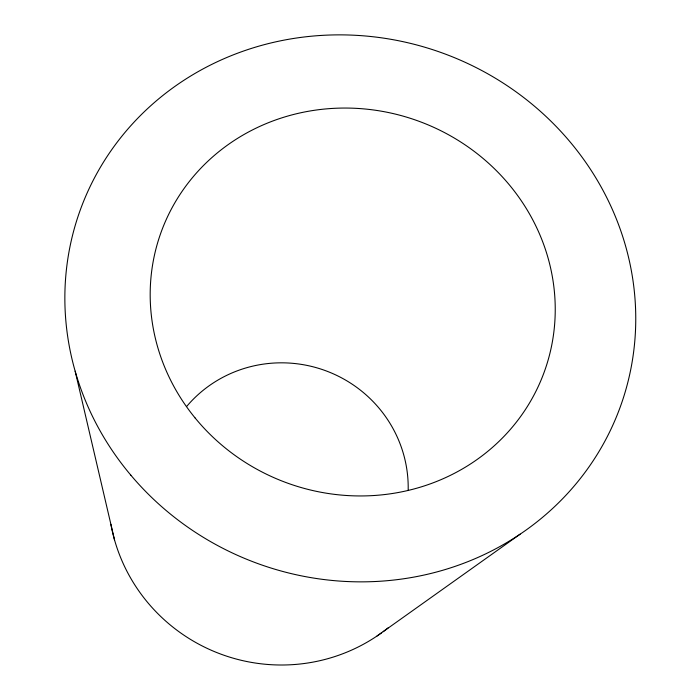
<?xml version="1.0" encoding="UTF-8"?>
<svg xmlns="http://www.w3.org/2000/svg" width="700" height="700" viewBox="0 0 700 700"><rect width="100%" height="100%" fill="white"/><g stroke="black" fill="none" stroke-linecap="round" stroke-linejoin="round"><path stroke-width="1.05" d="M377.037 635.994L520.126 534.17M75.163 371.192L114.529 539.928M186.585 406.551A125.274 122.614 20.7 0 1 326.428 371.009A125.274 122.614 20.7 0 1 408.179 489.912M388.22 627.778A171.518 168.192 20.7 0 1 383.145 631.689M381.412 632.949A171.518 168.192 20.7 0 1 110.889 524.317M130.865 475.213A287.394 271.451 20.7 0 0 618.126 412.606A287.394 271.451 20.7 0 0 301.928 37.266A287.394 271.451 20.7 0 0 130.865 475.213M195.16 418.023A203.919 192.482 20.7 0 0 541.695 378.586A203.919 192.482 20.7 0 0 321.274 109.392A203.919 192.482 20.7 0 0 195.16 418.023"/></g></svg>
